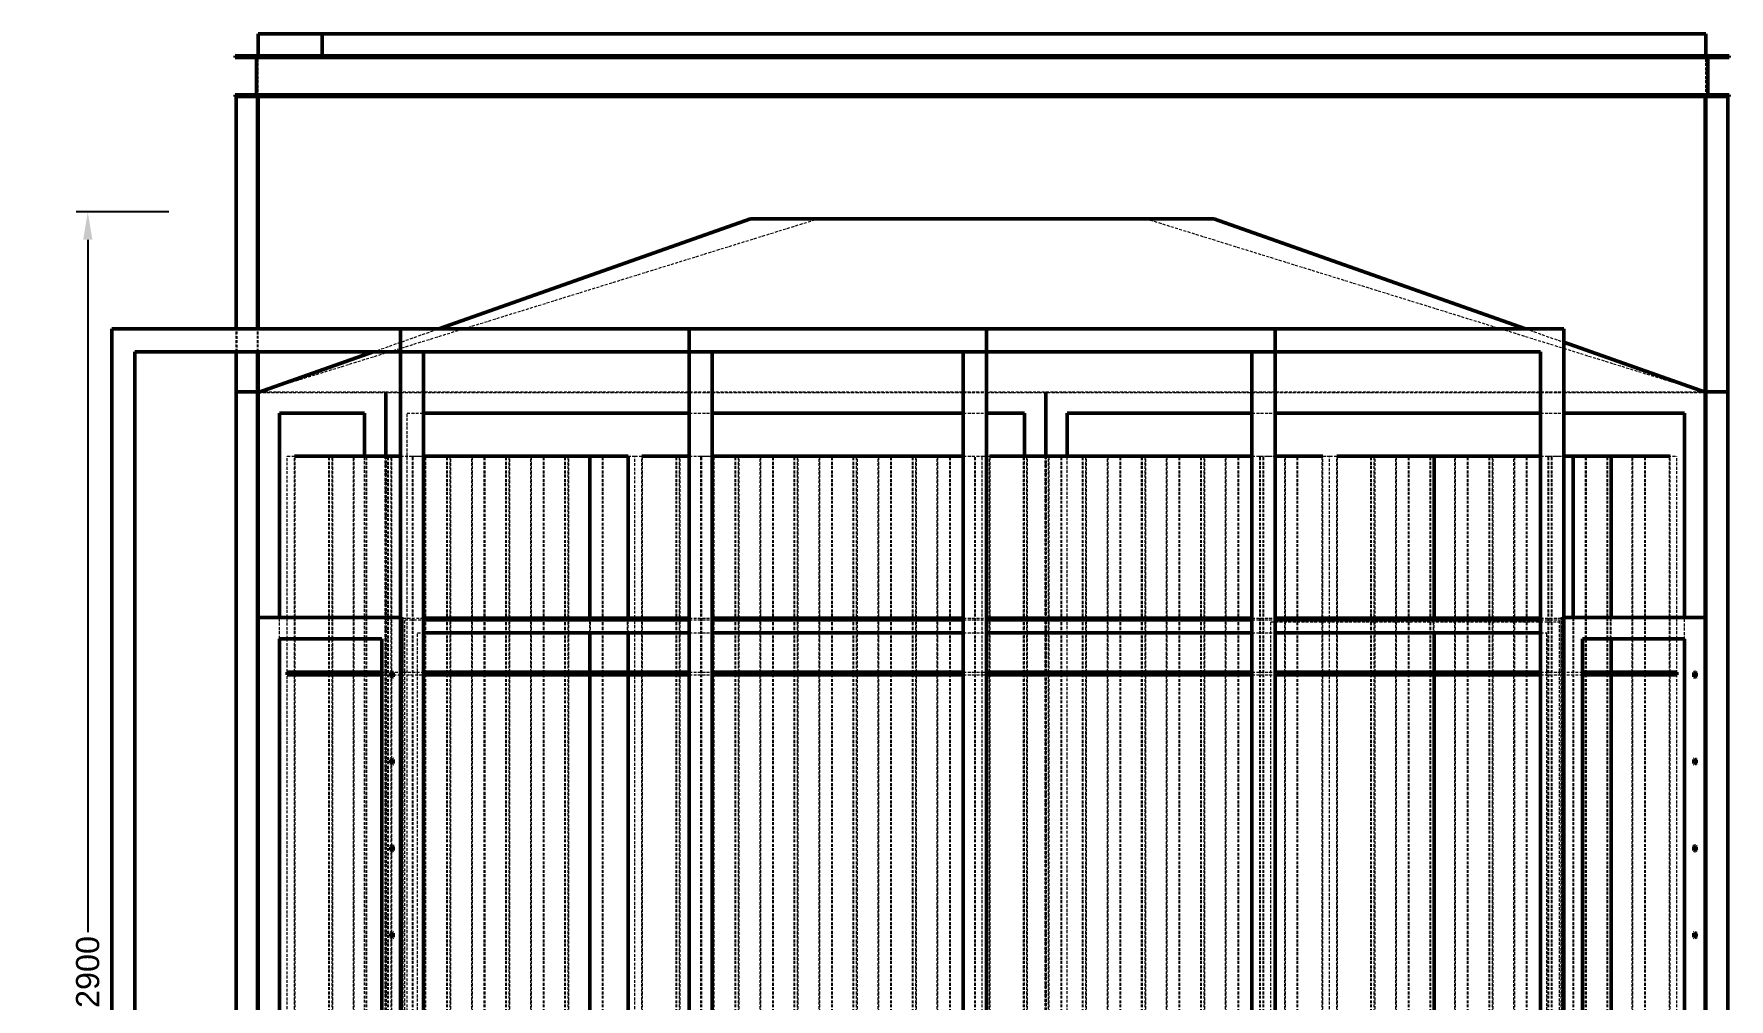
# Model space of a CAD drawing. Header units: millimetres. Extents: x 909 to 14018, y 345 to 10097.
# Drawn here: x 909 to 3836, y 8430 to 10097 of the extents above; entities that cross this region are included whole.
import ezdxf

# ---------------------------------------------------------------- set-up
doc = ezdxf.new("R2010")
doc.units = ezdxf.units.MM
doc.linetypes.add('Hidden', pattern=[15, 5, -3, 5, -2])
for name, color, linetype, lineweight in [('Default', 7, 'Continuous', 50), ('Edges', 7, 'Hidden', 15), ('HiddenEdges', 2, 'Hidden', 15), ('HiddenSilhouettes', 2, 'Hidden', 15), ('HiddenWires', 7, 'Hidden', 15), ('Silhouettes', 7, 'Continuous', 50), ('Wires', 7, 'Hidden', 15)]:
    doc.layers.add(name, color=color, linetype=linetype, lineweight=lineweight)
doc.layers.add('Dimension', color=7, linetype='Continuous', lineweight=50, true_color=0x6495ed)
doc.styles.add('Default', font='arial.ttf')
doc.dimstyles.get("Standard").update_dxf_attribs({"dimtxt": 0.18, "dimasz": 0.18, "dimexe": 0.18, "dimexo": 0.0625, "dimgap": 0.09, "dimtad": 0, "dimtih": 1, "dimtoh": 1, "dimdec": 4, "dimzin": 0, "dimdsep": 46, "dimtxsty": 'Standard', "dimcen": 0.09, "dimadec": 0, "dimazin": 0, "dimtfac": 1, "dimtdec": 4, "dimtofl": 0, "dimtmove": 0, "dimatfit": 3, "dimfxl": 1, "dimtolj": 1, "dimtzin": 0, "dimarcsym": 0})

# ---------------------------------------------------------------- blocks, each defined once
blk = doc.blocks.new('Left')
at = {"layer": 'Edges'}
blk.add_lwpolyline([(-1143.5, 1138.4), (-917.8, 1208.4)], dxfattribs=at)
for points in [[(-788.9, 1248.4, 0), (-176.3, 1438.4, 0)], [(389.3, 1438.4, 0), (1001.9, 1248.4, 0)], [(1111, 1214.6, 0), (1355.3, 1138.8, 0)], [(-1081, 749.6, 0), (-1081, 1028.4, 0)], [(-1015, 749.6, 0), (-1015, 1028.4, 0)], [(-979, 749.6, 0), (-979, 1028.4, 0)], [(-913, 749.6, 0), (-913, 1028.4, 0)], [(-811, 748.4, 0), (-811, 1028.4, 0)], [(-775, 748.4, 0), (-775, 1028.4, 0)], [(-709, 748.4, 0), (-709, 1028.4, 0)], [(-673, 748.4, 0), (-673, 1028.4, 0)], [(-607, 748.4, 0), (-607, 1028.4, 0)], [(-481, 748.4, 0), (-481, 1028.4, 0)], [(-415, 748.4, 0), (-415, 1028.4, 0)], [(-313, 748.4, 0), (-313, 1028.4, 0)], [(-277, 748.4, 0), (-277, 1028.4, 0)], [(-211, 748.4, 0), (-211, 1028.4, 0)], [(-175, 748.4, 0), (-175, 1028.4, 0)], [(-109, 748.4, 0), (-109, 1028.4, 0)], [(-73, 748.4, 0), (-73, 1028.4, 0)], [(-7, 748.4, 0), (-7, 1028.4, 0)], [(29, 748.4, 0), (29, 1028.4, 0)], [(119, 748.4, 0), (119, 1028.4, 0)], [(185, 748.4, 0), (185, 1028.4, 0)], [(221, 748.4, 0), (221, 1028.4, 0)], [(287, 748.4, 0), (287, 1028.4, 0)], [(323, 748.4, 0), (323, 1028.4, 0)], [(389, 748.4, 0), (389, 1028.4, 0)], [(425, 748.4, 0), (425, 1028.4, 0)], [(491, 748.4, 0), (491, 1028.4, 0)], [(527, 748.4, 0), (527, 1028.4, 0)], [(629, 748.4, 0), (629, 1028.4, 0)], [(695, 748.4, 0), (695, 1028.4, 0)], [(719, 748.4, 0), (719, 1028.4, 0)], [(785, 748.4, 0), (785, 1028.4, 0)], [(821, 748.4, 0), (821, 1028.4, 0)], [(923, 748.4, 0), (923, 1028.4, 0)], [(989, 748.4, 0), (989, 1028.4, 0)], [(1025, 748.4, 0), (1025, 1028.4, 0)], [(1229, 749.6, 0), (1229, 1028.4, 0)], [(1295, 749.6, 0), (1295, 1028.4, 0)], [(-1081, 655.4, 0), (-1081, 712.8, 0)], [(-1015, 655.4, 0), (-1015, 712.8, 0)], [(-979, 655.4, 0), (-979, 712.8, 0)], [(-811, 655.4, 0), (-811, 723.4, 0)], [(-775, 655.4, 0), (-775, 723.4, 0)], [(-709, 655.4, 0), (-709, 723.4, 0)], [(-673, 655.4, 0), (-673, 723.4, 0)], [(-607, 655.4, 0), (-607, 723.4, 0)], [(-481, 655.4, 0), (-481, 723.4, 0)], [(-415, 655.4, 0), (-415, 723.4, 0)], [(-313, 655.4, 0), (-313, 723.4, 0)], [(-277, 655.4, 0), (-277, 723.4, 0)], [(-211, 655.4, 0), (-211, 723.4, 0)], [(-175, 655.4, 0), (-175, 723.4, 0)], [(-109, 655.4, 0), (-109, 723.4, 0)], [(-73, 655.4, 0), (-73, 723.4, 0)], [(-7, 655.4, 0), (-7, 723.4, 0)], [(29, 655.4, 0), (29, 723.4, 0)], [(119, 655.4, 0), (119, 723.4, 0)], [(185, 655.4, 0), (185, 723.4, 0)], [(221, 655.4, 0), (221, 723.4, 0)], [(287, 655.4, 0), (287, 723.4, 0)], [(323, 655.4, 0), (323, 723.4, 0)], [(389, 655.4, 0), (389, 723.4, 0)], [(425, 655.4, 0), (425, 723.4, 0)], [(491, 655.4, 0), (491, 723.4, 0)], [(527, 655.4, 0), (527, 723.4, 0)], [(629, 655.4, 0), (629, 723.4, 0)], [(695, 655.4, 0), (695, 723.4, 0)], [(719, 655.4, 0), (719, 723.4, 0)], [(785, 655.4, 0), (785, 723.4, 0)], [(821, 655.4, 0), (821, 723.4, 0)], [(923, 655.4, 0), (923, 723.4, 0)], [(989, 655.4, 0), (989, 723.4, 0)], [(1025, 655.4, 0), (1025, 723.4, 0)], [(1229, 655.4, 0), (1229, 712.8, 0)], [(1295, 655.4, 0), (1295, 712.8, 0)], [(-1081, 43.4, 0), (-1081, 650.4, 0)], [(-1015, 43.4, 0), (-1015, 650.4, 0)], [(-979, 43.4, 0), (-979, 650.4, 0)], [(-913, 646.5, 0), (-913, 650.4, 0)], [(-811, 43.4, 0), (-811, 650.4, 0)], [(-775, 43.4, 0), (-775, 650.4, 0)], [(-709, 43.4, 0), (-709, 650.4, 0)], [(-673, 43.4, 0), (-673, 650.4, 0)], [(-607, 43.4, 0), (-607, 650.4, 0)], [(-481, 43.4, 0), (-481, 650.4, 0)], [(-415, 43.4, 0), (-415, 650.4, 0)], [(-313, 43.4, 0), (-313, 650.4, 0)], [(-277, 43.4, 0), (-277, 650.4, 0)], [(-211, 43.4, 0), (-211, 650.4, 0)], [(-175, 43.4, 0), (-175, 650.4, 0)], [(-109, 43.4, 0), (-109, 650.4, 0)], [(-73, 43.4, 0), (-73, 650.4, 0)], [(-7, 43.4, 0), (-7, 650.4, 0)], [(29, 43.4, 0), (29, 650.4, 0)], [(119, 43.4, 0), (119, 650.4, 0)], [(185, 43.4, 0), (185, 650.4, 0)], [(221, 43.4, 0), (221, 650.4, 0)], [(287, 43.4, 0), (287, 650.4, 0)], [(323, 43.4, 0), (323, 650.4, 0)], [(389, 43.4, 0), (389, 650.4, 0)], [(425, 43.4, 0), (425, 650.4, 0)], [(491, 43.4, 0), (491, 650.4, 0)], [(527, 43.4, 0), (527, 650.4, 0)], [(629, 43.4, 0), (629, 650.4, 0)], [(695, 43.4, 0), (695, 650.4, 0)], [(719, 43.4, 0), (719, 650.4, 0)], [(785, 43.4, 0), (785, 650.4, 0)], [(821, 43.4, 0), (821, 650.4, 0)], [(923, 43.4, 0), (923, 650.4, 0)], [(989, 43.4, 0), (989, 650.4, 0)], [(1025, 43.4, 0), (1025, 650.4, 0)], [(1229, 43.4, 0), (1229, 650.4, 0)], [(1295, 43.4, 0), (1295, 650.4, 0)], [(-913, 496.5, 0), (-913, 505.3, 0)], [(-913, 346.5, 0), (-913, 355.3, 0)], [(-913, 196.5, 0), (-913, 205.3, 0)]]:
    blk.add_polyline3d(points, dxfattribs=at)
for points in [[(-1022, 1028.4, 0)], [(-1020.8, 1028.4, 0)], [(-957.2, 1028.4, 0)], [(-956, 1028.4, 0)], [(-920, 1028.4, 0)], [(-918.8, 1028.4, 0)], [(-855.2, 1028.4, 0)], [(-854, 1028.4, 0)], [(-818, 1028.4, 0)], [(-753.2, 1028.4, 0)], [(-752, 1028.4, 0)], [(-716, 1028.4, 0)], [(-714.8, 1028.4, 0)], [(-651.2, 1028.4, 0)], [(-608.2, 1028.4, 0)], [(-549.2, 1028.4, 0)], [(-548, 1028.4, 0)], [(-422, 1028.4, 0)], [(-420.8, 1028.4, 0)], [(-416.2, 1028.4, 0)], [(-357.2, 1028.4, 0)], [(-356, 1028.4, 0)], [(-320, 1028.4, 0)], [(-318.8, 1028.4, 0)], [(-314.2, 1028.4, 0)], [(-275.8, 1028.4, 0)], [(-255.2, 1028.4, 0)], [(-218, 1028.4, 0)], [(-153.2, 1028.4, 0)], [(-152, 1028.4, 0)], [(-116, 1028.4, 0)], [(-114.8, 1028.4, 0)], [(-71.8, 1028.4, 0)], [(-51.2, 1028.4, 0)], [(-14, 1028.4, 0)], [(-12.8, 1028.4, 0)], [(50.8, 1028.4, 0)], [(52, 1028.4, 0)], [(178, 1028.4, 0)], [(179.2, 1028.4, 0)], [(242.8, 1028.4, 0)], [(244, 1028.4, 0)], [(280, 1028.4, 0)], [(281.2, 1028.4, 0)], [(344.8, 1028.4, 0)], [(346, 1028.4, 0)], [(382, 1028.4, 0)], [(383.2, 1028.4, 0)], [(446.8, 1028.4, 0)], [(448, 1028.4, 0)], [(484, 1028.4, 0)], [(485.2, 1028.4, 0)], [(548.8, 1028.4, 0)], [(550, 1028.4, 0)], [(650.8, 1028.4, 0)], [(778, 1028.4, 0)], [(779.2, 1028.4, 0)], [(842.8, 1028.4, 0)], [(844, 1028.4, 0)], [(880, 1028.4, 0)], [(881.2, 1028.4, 0)], [(946, 1028.4, 0)], [(982, 1028.4, 0)], [(983.2, 1028.4, 0)], [(1046.8, 1028.4, 0)], [(1048, 1028.4, 0)], [(1148.8, 1028.4, 0)], [(1150, 1028.4, 0)], [(1186, 1028.4, 0)], [(1187.2, 1028.4, 0)], [(1250.8, 1028.4, 0)]]:
    blk.add_polyline3d(points, close=True, dxfattribs=at)
at = {"layer": 'HiddenEdges'}
for points in [[(-917.8, 1208.4), (-788.9, 1248.4)], [(1001.9, 1248.4), (1111, 1214.6)], [(1355.3, 1138.8), (1356.5, 1138.4)]]:
    blk.add_lwpolyline(points, dxfattribs=at)
for points in [[(-1128.5, 1756.4, 0), (-1128.5, 1757.6, 0)], [(-1048.5, 1756.4, 0), (-1048.5, 1757.6, 0)], [(-1018.5, 1756.4, 0), (-1018.5, 1757.6, 0)], [(1341.5, 1756.4, 0), (1341.5, 1757.6, 0)], [(-1034.7, 1756.4, 0), (-1142.3, 1756.4, 0)], [(-1142.3, 1719.6, 0), (-1142.3, 1756.4, 0)], [(-1034.7, 1719.6, 0), (-1034.7, 1756.4, 0)], [(1355.3, 1756.4, 0), (-1032.3, 1756.4, 0)], [(-1032.3, 1719.6, 0), (-1032.3, 1756.4, 0)], [(1355.3, 1719.6, 0), (1355.3, 1756.4, 0)], [(-1143.5, 1649.6, 0), (-1143.5, 1719.6, 0)], [(1356.5, 1649.6, 0), (1356.5, 1719.6, 0)], [(-1180.3, 1140.8, 0), (-1180.3, 1648.4, 0)], [(-1143.5, 1648.4, 0), (-1180.3, 1648.4, 0)], [(1393.3, 1648.4, 0), (1356.5, 1648.4, 0)], [(1393.3, 1140.8, 0), (1393.3, 1648.4, 0)], [(-1180.3, 1634.6, 0), (-1181.5, 1634.6, 0)], [(1394.5, 1634.6, 0), (1393.3, 1634.6, 0)], [(-1180.3, 1154.6, 0), (-1181.5, 1154.6, 0)], [(1394.5, 1154.6, 0), (1393.3, 1154.6, 0)], [(-1180.3, 1124.6, 0), (-1181.5, 1124.6, 0)], [(-1143.5, 1140.8, 0), (-1180.3, 1140.8, 0)], [(-1143.5, 1138.4, 0), (-1180.3, 1138.4, 0)], [(-1180.3, -1249.2, 0), (-1180.3, 1138.4, 0)], [(-1142.3, -1249.2, 0), (-1142.3, 1138.4, 0)], [(-924.7, -1249.2, 0), (-924.7, 1138.4, 0)], [(-922.3, -1249.2, 0), (-922.3, 1138.4, 0)], [(215.3, -1249.2, 0), (215.3, 1138.4, 0)], [(217.7, -1249.2, 0), (217.7, 1138.4, 0)], [(1393.3, 1140.8, 0), (1356.5, 1140.8, 0)], [(1393.3, 1138.4, 0), (1356.5, 1138.4, 0)], [(1393.3, -1249.2, 0), (1393.3, 1138.4, 0)], [(1394.5, 1124.6, 0), (1393.3, 1124.6, 0)], [(-1022, -111.6, 0), (-1022, 1028.4, 0)], [(-1020.8, -111.6, 0), (-1020.8, 1028.4, 0)], [(-957.2, -111.6, 0), (-957.2, 1028.4, 0)], [(-956, -111.6, 0), (-956, 1028.4, 0)], [(-920, -111.6, 0), (-920, 1028.4, 0)], [(-918.8, -111.6, 0), (-918.8, 1028.4, 0)], [(-877, -111.6, 0), (-877, 1028.4, 0)], [(-855.2, -111.6, 0), (-855.2, 1028.4, 0)], [(-854, -111.6, 0), (-854, 1028.4, 0)], [(-818, -111.6, 0), (-818, 1028.4, 0)], [(-753.2, -111.6, 0), (-753.2, 1028.4, 0)], [(-752, -111.6, 0), (-752, 1028.4, 0)], [(-716, -111.6, 0), (-716, 1028.4, 0)], [(-714.8, -111.6, 0), (-714.8, 1028.4, 0)], [(-651.2, -111.6, 0), (-651.2, 1028.4, 0)], [(-608.2, -111.6, 0), (-608.2, 1028.4, 0)], [(-549.2, -111.6, 0), (-549.2, 1028.4, 0)], [(-548, -111.6, 0), (-548, 1028.4, 0)], [(-422, -111.6, 0), (-422, 1028.4, 0)], [(-420.8, -111.6, 0), (-420.8, 1028.4, 0)], [(-416.2, -111.6, 0), (-416.2, 1028.4, 0)], [(-357.2, -111.6, 0), (-357.2, 1028.4, 0)], [(-356, -111.6, 0), (-356, 1028.4, 0)], [(-320, -111.6, 0), (-320, 1028.4, 0)], [(-318.8, -111.6, 0), (-318.8, 1028.4, 0)], [(-314.2, -111.6, 0), (-314.2, 1028.4, 0)], [(-275.8, -111.6, 0), (-275.8, 1028.4, 0)], [(-255.2, -111.6, 0), (-255.2, 1028.4, 0)], [(-218, -111.6, 0), (-218, 1028.4, 0)], [(-153.2, -111.6, 0), (-153.2, 1028.4, 0)], [(-152, -111.6, 0), (-152, 1028.4, 0)], [(-116, -111.6, 0), (-116, 1028.4, 0)], [(-114.8, -111.6, 0), (-114.8, 1028.4, 0)], [(-71.8, -111.6, 0), (-71.8, 1028.4, 0)], [(-51.2, -111.6, 0), (-51.2, 1028.4, 0)], [(-14, -111.6, 0), (-14, 1028.4, 0)], [(-12.8, -111.6, 0), (-12.8, 1028.4, 0)], [(50.8, -111.6, 0), (50.8, 1028.4, 0)], [(52, -111.6, 0), (52, 1028.4, 0)], [(95, -111.6, 0), (95, 1028.4, 0)], [(178, -111.6, 0), (178, 1028.4, 0)], [(179.2, -111.6, 0), (179.2, 1028.4, 0)], [(242.8, -111.6, 0), (242.8, 1028.4, 0)], [(244, -111.6, 0), (244, 1028.4, 0)], [(280, -111.6, 0), (280, 1028.4, 0)], [(281.2, -111.6, 0), (281.2, 1028.4, 0)], [(344.8, -111.6, 0), (344.8, 1028.4, 0)], [(346, -111.6, 0), (346, 1028.4, 0)], [(382, -111.6, 0), (382, 1028.4, 0)], [(383.2, -111.6, 0), (383.2, 1028.4, 0)], [(446.8, -111.6, 0), (446.8, 1028.4, 0)], [(448, -111.6, 0), (448, 1028.4, 0)], [(484, -111.6, 0), (484, 1028.4, 0)], [(485.2, -111.6, 0), (485.2, 1028.4, 0)], [(548.8, -111.6, 0), (548.8, 1028.4, 0)], [(550, -111.6, 0), (550, 1028.4, 0)], [(586, -111.6, 0), (586, 1028.4, 0)], [(587.2, -111.6, 0), (587.2, 1028.4, 0)], [(593, -111.6, 0), (593, 1028.4, 0)], [(650.8, -111.6, 0), (650.8, 1028.4, 0)], [(778, -111.6, 0), (778, 1028.4, 0)], [(779.2, -111.6, 0), (779.2, 1028.4, 0)], [(842.8, -111.6, 0), (842.8, 1028.4, 0)], [(844, -111.6, 0), (844, 1028.4, 0)], [(880, -111.6, 0), (880, 1028.4, 0)], [(881.2, -111.6, 0), (881.2, 1028.4, 0)], [(946, -111.6, 0), (946, 1028.4, 0)], [(982, -111.6, 0), (982, 1028.4, 0)], [(983.2, -111.6, 0), (983.2, 1028.4, 0)], [(1046.8, -111.6, 0), (1046.8, 1028.4, 0)], [(1048, -111.6, 0), (1048, 1028.4, 0)], [(1084, -111.6, 0), (1084, 1028.4, 0)], [(1085.2, -111.6, 0), (1085.2, 1028.4, 0)], [(1091, -111.6, 0), (1091, 1028.4, 0)], [(1148.8, -111.6, 0), (1148.8, 1028.4, 0)], [(1150, -111.6, 0), (1150, 1028.4, 0)], [(1186, -111.6, 0), (1186, 1028.4, 0)], [(1187.2, -111.6, 0), (1187.2, 1028.4, 0)], [(1250.8, -111.6, 0), (1250.8, 1028.4, 0)], [(-1142.3, -1249.2, 0), (-1142.3, 748.4, 0)], [(-894.7, 748.4, 0), (-1142.3, 748.4, 0)], [(-1081, 712.8, 0), (-1081, 749.6, 0)], [(-1015, 712.8, 0), (-1015, 749.6, 0)], [(-979, 712.8, 0), (-979, 749.6, 0)], [(-913, 650.4, 0), (-913, 749.6, 0)], [(-894.7, -1249.2, 0), (-894.7, 748.4, 0)], [(-811, 723.4, 0), (-811, 748.4, 0)], [(-775, 723.4, 0), (-775, 748.4, 0)], [(-709, 723.4, 0), (-709, 748.4, 0)], [(-673, 723.4, 0), (-673, 748.4, 0)], [(-607, 723.4, 0), (-607, 748.4, 0)], [(-481, 723.4, 0), (-481, 748.4, 0)], [(-415, 723.4, 0), (-415, 748.4, 0)], [(-313, 723.4, 0), (-313, 748.4, 0)], [(-277, 723.4, 0), (-277, 748.4, 0)], [(-211, 723.4, 0), (-211, 748.4, 0)], [(-175, 723.4, 0), (-175, 748.4, 0)], [(-109, 723.4, 0), (-109, 748.4, 0)], [(-73, 723.4, 0), (-73, 748.4, 0)], [(-7, 723.4, 0), (-7, 748.4, 0)], [(29, 723.4, 0), (29, 748.4, 0)], [(119, 723.4, 0), (119, 748.4, 0)], [(185, 723.4, 0), (185, 748.4, 0)], [(221, 723.4, 0), (221, 748.4, 0)], [(287, 723.4, 0), (287, 748.4, 0)], [(323, 723.4, 0), (323, 748.4, 0)], [(389, 723.4, 0), (389, 748.4, 0)], [(425, 723.4, 0), (425, 748.4, 0)], [(491, 723.4, 0), (491, 748.4, 0)], [(527, 723.4, 0), (527, 748.4, 0)], [(629, 723.4, 0), (629, 748.4, 0)], [(695, 723.4, 0), (695, 748.4, 0)], [(719, 723.4, 0), (719, 748.4, 0)], [(785, 723.4, 0), (785, 748.4, 0)], [(821, 723.4, 0), (821, 748.4, 0)], [(923, 723.4, 0), (923, 748.4, 0)], [(989, 723.4, 0), (989, 748.4, 0)], [(1025, 723.4, 0), (1025, 748.4, 0)], [(1107.7, -1249.2, 0), (1107.7, 748.4, 0)], [(1355.3, 748.4, 0), (1107.7, 748.4, 0)], [(1229, 712.8, 0), (1229, 749.6, 0)], [(1295, 712.8, 0), (1295, 749.6, 0)], [(-1081, 650.4, 0), (-1081, 655.4, 0)], [(-1015, 650.4, 0), (-1015, 655.4, 0)], [(-979, 650.4, 0), (-979, 655.4, 0)], [(-913, 505.3, 0), (-913, 646.5, 0)], [(-811, 650.4, 0), (-811, 655.4, 0)], [(-775, 650.4, 0), (-775, 655.4, 0)], [(-709, 650.4, 0), (-709, 655.4, 0)], [(-673, 650.4, 0), (-673, 655.4, 0)], [(-607, 650.4, 0), (-607, 655.4, 0)], [(-481, 650.4, 0), (-481, 655.4, 0)], [(-415, 650.4, 0), (-415, 655.4, 0)], [(-313, 650.4, 0), (-313, 655.4, 0)], [(-277, 650.4, 0), (-277, 655.4, 0)], [(-211, 650.4, 0), (-211, 655.4, 0)], [(-175, 650.4, 0), (-175, 655.4, 0)], [(-109, 650.4, 0), (-109, 655.4, 0)], [(-73, 650.4, 0), (-73, 655.4, 0)], [(-7, 650.4, 0), (-7, 655.4, 0)], [(29, 650.4, 0), (29, 655.4, 0)], [(119, 650.4, 0), (119, 655.4, 0)], [(185, 650.4, 0), (185, 655.4, 0)], [(221, 650.4, 0), (221, 655.4, 0)], [(287, 650.4, 0), (287, 655.4, 0)], [(323, 650.4, 0), (323, 655.4, 0)], [(389, 650.4, 0), (389, 655.4, 0)], [(425, 650.4, 0), (425, 655.4, 0)], [(491, 650.4, 0), (491, 655.4, 0)], [(527, 650.4, 0), (527, 655.4, 0)], [(629, 650.4, 0), (629, 655.4, 0)], [(695, 650.4, 0), (695, 655.4, 0)], [(719, 650.4, 0), (719, 655.4, 0)], [(785, 650.4, 0), (785, 655.4, 0)], [(821, 650.4, 0), (821, 655.4, 0)], [(923, 650.4, 0), (923, 655.4, 0)], [(989, 650.4, 0), (989, 655.4, 0)], [(1025, 650.4, 0), (1025, 655.4, 0)], [(1229, 650.4, 0), (1229, 655.4, 0)], [(1295, 650.4, 0), (1295, 655.4, 0)], [(-913, 355.3, 0), (-913, 496.5, 0)], [(-913, 205.3, 0), (-913, 346.5, 0)], [(-913, 55.3, 0), (-913, 196.5, 0)]]:
    blk.add_polyline3d(points, dxfattribs=at)
at = {"layer": 'HiddenSilhouettes'}
for points in [[(1044.8, 1248.4), (1111, 1225)], [(1355.3, 1138.8), (1356.5, 1138.4)], [(216.5, -1250.4), (216.5, 1028.4)]]:
    blk.add_lwpolyline(points, dxfattribs=at)
for points in [[(-1146.5, 1716.6, 0)], [(1359.5, 1716.6, 0)]]:
    blk.add_polyline3d(points, close=True, dxfattribs=at)
for points in [[(-1181.5, 1649.6, 0), (-1181.5, 1649.6, 0)], [(-1143.5, 1649.6, 0), (-1143.5, 1649.6, 0)], [(1356.5, 1649.6, 0), (1356.5, 1649.6, 0)], [(1394.5, 1649.6, 0), (1394.5, 1649.6, 0)], [(-1181.5, 1208.4, 0), (-1181.5, 1248.4, 0)], [(-1144.7, 1208.4, 0), (-1144.7, 1248.4, 0)], [(-1143.5, 1208.4, 0), (-1143.5, 1248.4, 0)], [(-945.2, 1208.4, 0), (-831.8, 1248.4, 0)], [(-1140.1, 1139.6, 0), (-923.5, 1139.6, 0)], [(-923.5, 1139.6, 0), (216.5, 1139.6, 0)], [(-923.5, 1138.4, 0), (-923.5, 1139.6, 0)], [(216.5, 1139.6, 0), (1353.1, 1139.6, 0)], [(216.5, 1138.4, 0), (216.5, 1139.6, 0)], [(1355.3, 1139.6, 0), (1356.5, 1139.6, 0)], [(-886.7, -1213.6, 0), (-886.7, 1102.8, 0)], [(-886.7, 1102.8, 0), (-858, 1102.8, 0)], [(-399.5, 1102.8, 0), (-359.5, 1102.8, 0)], [(74, 1102.8, 0), (114, 1102.8, 0)], [(572.5, 1102.8, 0), (612.5, 1102.8, 0)], [(1071, 1102.8, 0), (1111, 1102.8, 0)], [(-1079.8, -111.6, 0), (-1079.8, 1028.4, 0)], [(-1016.2, -111.6, 0), (-1016.2, 1028.4, 0)], [(-977.8, -111.6, 0), (-977.8, 1028.4, 0)], [(-960.3, -1213.6, 0), (-960.3, 1028.4, 0)], [(-923.5, -1250.4, 0), (-923.5, 1028.4, 0)], [(-914.2, -111.6, 0), (-914.2, 1028.4, 0)], [(-898, 1028.4, 0), (-872.8, 1028.4, 0)], [(-898, 1028.4, 0), (-872.8, 1028.4, 0)], [(-877, 1028.4, 0), (-858, 1028.4, 0)], [(-875.8, -111.6, 0), (-875.8, 1028.4, 0)], [(-816.8, -111.6, 0), (-816.8, 1028.4, 0)], [(-812.2, -111.6, 0), (-812.2, 1028.4, 0)], [(-773.8, -111.6, 0), (-773.8, 1028.4, 0)], [(-710.2, -111.6, 0), (-710.2, 1028.4, 0)], [(-671.8, -111.6, 0), (-671.8, 1028.4, 0)], [(-650, -111.6, 0), (-650, 1028.4, 0)], [(-614, -111.6, 0), (-614, 1028.4, 0)], [(-612.8, -111.6, 0), (-612.8, 1028.4, 0)], [(-569.8, -111.6, 0), (-569.8, 1028.4, 0)], [(-506.2, -111.6, 0), (-506.2, 1028.4, 0)], [(-479.8, -111.6, 0), (-479.8, 1028.4, 0)], [(-399.5, 1028.4, 0), (-359.5, 1028.4, 0)], [(-399.5, 1028.4, 0), (-359.5, 1028.4, 0)], [(-379, 1028.4, 0), (-359.5, 1028.4, 0)], [(-379, -111.6, 0), (-379, 1028.4, 0)], [(-377.8, -111.6, 0), (-377.8, 1028.4, 0)], [(-254, -111.6, 0), (-254, 1028.4, 0)], [(-216.8, -111.6, 0), (-216.8, 1028.4, 0)], [(-212.2, -111.6, 0), (-212.2, 1028.4, 0)], [(-173.8, -111.6, 0), (-173.8, 1028.4, 0)], [(-110.2, -111.6, 0), (-110.2, 1028.4, 0)], [(-50, -111.6, 0), (-50, 1028.4, 0)], [(-8.2, -111.6, 0), (-8.2, 1028.4, 0)], [(30.2, -111.6, 0), (30.2, 1028.4, 0)], [(74, 1028.4, 0), (95, 1028.4, 0)], [(93.8, -111.6, 0), (93.8, 1028.4, 0)], [(120.2, -111.6, 0), (120.2, 1028.4, 0)], [(179.7, -1213.6, 0), (179.7, 1028.4, 0)], [(183.8, -111.6, 0), (183.8, 1028.4, 0)], [(222.2, -111.6, 0), (222.2, 1028.4, 0)], [(253.3, -1213.6, 0), (253.3, 1028.4, 0)], [(285.8, -111.6, 0), (285.8, 1028.4, 0)], [(324.2, -111.6, 0), (324.2, 1028.4, 0)], [(387.8, -111.6, 0), (387.8, 1028.4, 0)], [(426.2, -111.6, 0), (426.2, 1028.4, 0)], [(489.8, -111.6, 0), (489.8, 1028.4, 0)], [(528.2, -111.6, 0), (528.2, 1028.4, 0)], [(572.5, 1028.4, 0), (593, 1028.4, 0)], [(586, 1028.4, 0), (612.5, 1028.4, 0)], [(587.2, 1028.4, 0), (612.5, 1028.4, 0)], [(591.8, -111.6, 0), (591.8, 1028.4, 0)], [(630.2, -111.6, 0), (630.2, 1028.4, 0)], [(652, -111.6, 0), (652, 1028.4, 0)], [(693.8, -111.6, 0), (693.8, 1028.4, 0)], [(720.2, -111.6, 0), (720.2, 1028.4, 0)], [(783.8, -111.6, 0), (783.8, 1028.4, 0)], [(822.2, -111.6, 0), (822.2, 1028.4, 0)], [(885.8, -111.6, 0), (885.8, 1028.4, 0)], [(924.2, -111.6, 0), (924.2, 1028.4, 0)], [(944.8, -111.6, 0), (944.8, 1028.4, 0)], [(987.8, -111.6, 0), (987.8, 1028.4, 0)], [(1026.2, -111.6, 0), (1026.2, 1028.4, 0)], [(1071, 1028.4, 0), (1091, 1028.4, 0)], [(1084, 1028.4, 0), (1111, 1028.4, 0)], [(1085.2, 1028.4, 0), (1111, 1028.4, 0)], [(1089.8, -111.6, 0), (1089.8, 1028.4, 0)], [(1128.2, -111.6, 0), (1128.2, 1028.4, 0)], [(1191.8, -111.6, 0), (1191.8, 1028.4, 0)], [(1230.2, -111.6, 0), (1230.2, 1028.4, 0)], [(1252, -111.6, 0), (1252, 1028.4, 0)], [(1293.8, -111.6, 0), (1293.8, 1028.4, 0)], [(-1106.7, 712.8, 0), (-1106.7, 749.6, 0)], [(-898, 749.6, 0), (-893.5, 749.6, 0)], [(-893.5, 659.1, 0), (-893.5, 749.6, 0)], [(-893.5, 748.4, 0), (-858, 748.4, 0)], [(-893.5, -1251.6, 0), (-893.5, 748.4, 0)], [(-890.5, 745.4, 0), (-858, 745.4, 0)], [(-890.5, -1248.6, 0), (-890.5, 745.4, 0)], [(-571, 723.4, 0), (-571, 748.4, 0)], [(-505, 723.4, 0), (-505, 748.4, 0)], [(-399.5, 748.4, 0), (-359.5, 748.4, 0)], [(-399.5, 745.4, 0), (-359.5, 745.4, 0)], [(74, 748.4, 0), (114, 748.4, 0)], [(74, 745.4, 0), (114, 745.4, 0)], [(572.5, 748.4, 0), (612.5, 748.4, 0)], [(572.5, 745.4, 0), (612.5, 745.4, 0)], [(887, 723.4, 0), (887, 748.4, 0)], [(1071, 748.4, 0), (1106.5, 748.4, 0)], [(1071, 745.4, 0), (1103.5, 745.4, 0)], [(1103.5, -1248.6, 0), (1103.5, 745.4, 0)], [(1106.5, 749.6, 0), (1111, 749.6, 0)], [(1106.5, 659.1, 0), (1106.5, 749.6, 0)], [(1106.5, -1251.6, 0), (1106.5, 748.4, 0)], [(1127, -111.6, 0), (1127, 749.6, 0)], [(1193, 712.8, 0), (1193, 749.6, 0)], [(1319.7, 659.1, 0), (1319.7, 749.6, 0)], [(-868.5, 723.4, 0), (-858, 723.4, 0)], [(-868.5, -1226.6, 0), (-868.5, 723.4, 0)], [(-399.5, 723.4, 0), (-359.5, 723.4, 0)], [(74, 723.4, 0), (114, 723.4, 0)], [(572.5, 723.4, 0), (612.5, 723.4, 0)], [(1071, 723.4, 0), (1081.5, 723.4, 0)], [(1081.5, -1226.6, 0), (1081.5, 723.4, 0)], [(-930.3, 655.4, 0), (-858, 655.4, 0)], [(-930.3, 650.4, 0), (-914.5, 650.4, 0)], [(-910.5, 650.4, 0), (-858, 650.4, 0)], [(-571, 650.4, 0), (-571, 655.4, 0)], [(-505, 650.4, 0), (-505, 655.4, 0)], [(-399.5, 655.4, 0), (-359.5, 655.4, 0)], [(-399.5, 650.4, 0), (-359.5, 650.4, 0)], [(74, 655.4, 0), (106.5, 655.4, 0)], [(74, 650.4, 0), (106.5, 650.4, 0)], [(106.5, 655.4, 0), (114, 655.4, 0)], [(106.5, 650.4, 0), (106.5, 655.4, 0)], [(106.5, 650.4, 0), (114, 650.4, 0)], [(572.5, 655.4, 0), (612.5, 655.4, 0)], [(572.5, 650.4, 0), (612.5, 650.4, 0)], [(887, 650.4, 0), (887, 655.4, 0)], [(1071, 655.4, 0), (1143.3, 655.4, 0)], [(1071, 650.4, 0), (1143.3, 650.4, 0)], [(1193, 650.4, 0), (1193, 655.4, 0)]]:
    blk.add_polyline3d(points, dxfattribs=at)
at = {"layer": 'HiddenWires'}
for points in [[(-898, 1138.4, 0), (-858, 1138.4, 0)], [(-399.5, 1138.4, 0), (-359.5, 1138.4, 0)], [(74, 1138.4, 0), (114, 1138.4, 0)], [(572.5, 1138.4, 0), (612.5, 1138.4, 0)], [(1071, 1138.4, 0), (1111, 1138.4, 0)], [(1355.3, 1138.4, 0), (1356.5, 1138.4, 0)], [(-898, 1028.4, 0), (-858, 1028.4, 0)], [(-399.5, 1028.4, 0), (-359.5, 1028.4, 0)], [(74, 1028.4, 0), (106.5, 1028.4, 0)], [(106.5, 1028.4, 0), (114, 1028.4, 0)], [(106.5, -111.6, 0), (106.5, 1028.4, 0)], [(572.5, 1028.4, 0), (612.5, 1028.4, 0)], [(1071, 1028.4, 0), (1111, 1028.4, 0)], [(-1093.5, 712.8, 0), (-1093.5, 749.6, 0)], [(-493.5, 723.4, 0), (-493.5, 748.4, 0)], [(605, 742.4, 0), (1103.5, 742.4, 0)], [(605, -1251.6, 0), (605, 742.4, 0)], [(706.5, 723.4, 0), (706.5, 748.4, 0)], [(1306.5, 712.8, 0), (1306.5, 749.6, 0)], [(-1093.5, 650.4, 0), (-1093.5, 655.4, 0)], [(-493.5, 650.4, 0), (-493.5, 655.4, 0)], [(706.5, 650.4, 0), (706.5, 655.4, 0)]]:
    blk.add_polyline3d(points, dxfattribs=at)
at = {"layer": 'Silhouettes'}
for points in [[(-1143.5, 1138.4), (-945.2, 1208.4)], [(-914.5, 648.4), (-914.5, 653.4)], [(-914.5, 648.4), (-914.2, 647.4)], [(-914.2, 654.4), (-913.5, 655.1)], [(-914.2, 647.4), (-913.5, 646.7)], [(-913.5, 655.1), (-912.5, 655.4)], [(-913.5, 646.7), (-912.5, 646.4)], [(-911.5, 655.1), (-910.8, 654.4)], [(-911.5, 646.7), (-910.8, 647.4)], [(-910.8, 654.4), (-910.5, 653.4)], [(-910.5, 648.4), (-910.5, 653.4)], [(1335.5, 648.4), (1335.5, 653.4)], [(1335.5, 648.4), (1335.8, 647.4)], [(1335.8, 654.4), (1336.5, 655.1)], [(1335.8, 647.4), (1336.5, 646.7)], [(1338.5, 655.1), (1339.2, 654.4)], [(1339.2, 654.4), (1339.5, 653.4)], [(1339.5, 648.4), (1339.5, 653.4)], [(-914.5, 498.4), (-914.5, 503.4)], [(-914.5, 498.4), (-914.2, 497.4)], [(-914.2, 504.4), (-913.5, 505.1)], [(-912.5, 505.4), (-911.5, 505.1)], [(-911.5, 505.1), (-910.8, 504.4)], [(-910.8, 504.4), (-910.5, 503.4)], [(-910.8, 497.4), (-910.5, 498.4)], [(-910.5, 498.4), (-910.5, 503.4)], [(1335.5, 498.4), (1335.5, 503.4)], [(1335.5, 498.4), (1335.8, 497.4)], [(1335.8, 504.4), (1336.5, 505.1)], [(1336.5, 505.1), (1337.5, 505.4)], [(1338.5, 505.1), (1339.2, 504.4)], [(1339.2, 504.4), (1339.5, 503.4)], [(1339.2, 497.4), (1339.5, 498.4)], [(1339.5, 498.4), (1339.5, 503.4)], [(-914.2, 497.4), (-913.5, 496.7)], [(-913.5, 496.7), (-912.5, 496.4)], [(-911.5, 496.7), (-910.8, 497.4)], [(1335.8, 497.4), (1336.5, 496.7)], [(-914.5, 353.4), (-914.2, 354.4)], [(-914.5, 348.4), (-914.5, 353.4)], [(-914.2, 354.4), (-913.5, 355.1)], [(-913.5, 355.1), (-912.5, 355.4)], [(-911.5, 355.1), (-910.8, 354.4)], [(-910.5, 348.4), (-910.5, 353.4)], [(1335.5, 353.4), (1335.8, 354.4)], [(1335.5, 348.4), (1335.5, 353.4)], [(1335.8, 354.4), (1336.5, 355.1)], [(1338.5, 355.1), (1339.2, 354.4)], [(1339.2, 354.4), (1339.5, 353.4)], [(1339.5, 348.4), (1339.5, 353.4)], [(-914.5, 348.4), (-914.2, 347.4)], [(-914.2, 347.4), (-913.5, 346.7)], [(-912.5, 346.4), (-911.5, 346.7)], [(-911.5, 346.7), (-910.8, 347.4)], [(1335.5, 348.4), (1335.8, 347.4)], [(1336.5, 346.7), (1337.5, 346.4)], [(1337.5, 346.4), (1338.5, 346.7)], [(1338.5, 346.7), (1339.2, 347.4)], [(-914.2, 204.4), (-913.5, 205.1)], [(-913.5, 205.1), (-912.5, 205.4)], [(-911.5, 205.1), (-910.8, 204.4)], [(1335.8, 204.4), (1336.5, 205.1)], [(1338.5, 205.1), (1339.2, 204.4)], [(-914.5, 198.4), (-914.2, 197.4)], [(-914.2, 197.4), (-913.5, 196.7)], [(-913.5, 196.7), (-912.5, 196.4)], [(-912.5, 196.4), (-911.5, 196.7)], [(-911.5, 196.7), (-910.8, 197.4)], [(-910.8, 204.4), (-910.5, 203.4)], [(-910.8, 197.4), (-910.5, 198.4)], [(1335.5, 198.4), (1335.8, 197.4)], [(1336.5, 196.7), (1337.5, 196.4)], [(1337.5, 196.4), (1338.5, 196.7)], [(1338.5, 196.7), (1339.2, 197.4)], [(1339.2, 204.4), (1339.5, 203.4)], [(1339.2, 197.4), (1339.5, 198.4)]]:
    blk.add_lwpolyline(points, dxfattribs=at)
for points in [[(-1143.5, 1757.6, 0), (-1033.5, 1757.6, 0)], [(-1143.5, 1719.6, 0), (-1143.5, 1757.6, 0)], [(-1033.5, 1719.6, 0), (-1033.5, 1757.6, 0)], [(-1033.5, 1757.6, 0), (1356.5, 1757.6, 0)], [(1356.5, 1719.6, 0), (1356.5, 1757.6, 0)], [(-1183.5, 1716.6, 0), (-1183.5, 1719.6, 0)], [(-1183.5, 1719.6, 0), (1396.5, 1719.6, 0)], [(-1183.5, 1716.6, 0), (1396.5, 1716.6, 0)], [(-1146.5, 1652.6, 0), (-1146.5, 1716.6, 0)], [(1359.5, 1652.6, 0), (1359.5, 1716.6, 0)], [(1396.5, 1716.6, 0), (1396.5, 1719.6, 0)], [(-1183.5, 1649.6, 0), (-1183.5, 1652.6, 0)], [(-1183.5, 1652.6, 0), (1396.5, 1652.6, 0)], [(-1183.5, 1649.6, 0), (1396.5, 1649.6, 0)], [(-1181.5, 1248.4, 0), (-1181.5, 1649.6, 0)], [(-1144.7, 1648.4, 0), (-1143.5, 1648.4, 0)], [(-1144.7, 1248.4, 0), (-1144.7, 1648.4, 0)], [(-1143.5, 1318.2, 0), (-1143.5, 1649.6, 0)], [(1355.3, 1648.4, 0), (1356.5, 1648.4, 0)], [(1355.3, 1138.4, 0), (1355.3, 1648.4, 0)], [(1356.5, 1318.2, 0), (1356.5, 1649.6, 0)], [(1394.5, 1139.6, 0), (1394.5, 1649.6, 0)], [(1396.5, 1649.6, 0), (1396.5, 1652.6, 0)], [(-831.8, 1248.4, 0), (-293.5, 1438.4, 0)], [(-293.5, 1438.4, 0), (-176.3, 1438.4, 0)], [(-176.3, 1438.4, 0), (389.3, 1438.4, 0)], [(389.3, 1438.4, 0), (506.5, 1438.4, 0)], [(506.5, 1438.4, 0), (1044.8, 1248.4, 0)], [(-1143.5, 1248.4, 0), (-1143.5, 1318.2, 0)], [(1356.5, 1138.4, 0), (1356.5, 1318.2, 0)], [(-1396.5, 1248.4, 0), (0, 1248.4, 0)], [(-1396.5, -1757.6, 0), (-1396.5, 1248.4, 0)], [(-898, -1757.6, 0), (-898, 1248.4, 0)], [(-399.5, -1757.6, 0), (-399.5, 1248.4, 0)], [(0, 1248.4, 0), (523.7, 1248.4, 0)], [(114, -1757.6, 0), (114, 1248.4, 0)], [(523.7, 1248.4, 0), (1111, 1248.4, 0)], [(612.5, -1757.6, 0), (612.5, 1248.4, 0)], [(1111, -1757.6, 0), (1111, 1248.4, 0)], [(-1356.5, 1208.4, 0), (0, 1208.4, 0)], [(-1356.5, -1717.6, 0), (-1356.5, 1208.4, 0)], [(-1181.5, 1139.6, 0), (-1181.5, 1208.4, 0)], [(-1144.7, 1138.4, 0), (-1144.7, 1208.4, 0)], [(-1143.5, 1138.4, 0), (-1143.5, 1208.4, 0)], [(-858, -1717.6, 0), (-858, 1208.4, 0)], [(-359.5, -1717.6, 0), (-359.5, 1208.4, 0)], [(0, 1208.4, 0), (523.7, 1208.4, 0)], [(74, -1717.6, 0), (74, 1208.4, 0)], [(523.7, 1208.4, 0), (1071, 1208.4, 0)], [(572.5, -1717.6, 0), (572.5, 1208.4, 0)], [(1071, -1717.6, 0), (1071, 1208.4, 0)], [(1111, 1225, 0), (1355.3, 1138.8, 0)], [(-1181.5, 1139.6, 0), (-1143.5, 1139.6, 0)], [(-1181.5, -1250.4, 0), (-1181.5, 1139.6, 0)], [(-1144.7, -1251.6, 0), (-1144.7, 1138.4, 0)], [(-1144.7, 1138.4, 0), (-1143.5, 1138.4, 0)], [(-1143.5, -1208.4, 0), (-1143.5, 1139.6, 0)], [(-1143.5, 1139.6, 0), (-1140.1, 1139.6, 0)], [(-923.5, 1028.4, 0), (-923.5, 1138.4, 0)], [(216.5, 1028.4, 0), (216.5, 1138.4, 0)], [(1353.1, 1139.6, 0), (1355.3, 1139.6, 0)], [(1355.3, 1138.4, 0), (1356.5, 1138.4, 0)], [(1355.3, -1251.6, 0), (1355.3, 1138.4, 0)], [(1356.5, 1139.6, 0), (1394.5, 1139.6, 0)], [(1356.5, -1208.4, 0), (1356.5, 1139.6, 0)], [(1394.5, -1250.4, 0), (1394.5, 1139.6, 0)], [(-1106.7, 1102.8, 0), (-960.3, 1102.8, 0)], [(-1106.7, 749.6, 0), (-1106.7, 1102.8, 0)], [(-960.3, 1028.4, 0), (-960.3, 1102.8, 0)], [(-858, 1102.8, 0), (-399.5, 1102.8, 0)], [(-359.5, 1102.8, 0), (74, 1102.8, 0)], [(114, 1102.8, 0), (179.7, 1102.8, 0)], [(179.7, 1028.4, 0), (179.7, 1102.8, 0)], [(253.3, 1102.8, 0), (572.5, 1102.8, 0)], [(253.3, 1028.4, 0), (253.3, 1102.8, 0)], [(612.5, 1102.8, 0), (1071, 1102.8, 0)], [(1111, 1102.8, 0), (1319.7, 1102.8, 0)], [(1319.7, 749.6, 0), (1319.7, 1102.8, 0)], [(-1081, 1028.4, 0), (-1015, 1028.4, 0)], [(-1022, 1028.4, 0), (-960.1, 1028.4, 0)], [(-1020.8, 1028.4, 0), (-960.1, 1028.4, 0)], [(-979, 1028.4, 0), (-913, 1028.4, 0)], [(-920, 1028.4, 0), (-898, 1028.4, 0)], [(-918.8, 1028.4, 0), (-898, 1028.4, 0)], [(-858, 1028.4, 0), (-811, 1028.4, 0)], [(-818, 1028.4, 0), (-752, 1028.4, 0)], [(-816.8, 1028.4, 0), (-753.2, 1028.4, 0)], [(-775, 1028.4, 0), (-709, 1028.4, 0)], [(-716, 1028.4, 0), (-650, 1028.4, 0)], [(-714.8, 1028.4, 0), (-651.2, 1028.4, 0)], [(-673, 1028.4, 0), (-607, 1028.4, 0)], [(-614, 1028.4, 0), (-548, 1028.4, 0)], [(-612.8, 1028.4, 0), (-549.2, 1028.4, 0)], [(-571, 1028.4, 0), (-505, 1028.4, 0)], [(-571, 748.4, 0), (-571, 1028.4, 0)], [(-505, 748.4, 0), (-505, 1028.4, 0)], [(-481, 1028.4, 0), (-415, 1028.4, 0)], [(-422, 1028.4, 0), (-399.5, 1028.4, 0)], [(-420.8, 1028.4, 0), (-399.5, 1028.4, 0)], [(-359.5, 1028.4, 0), (-313, 1028.4, 0)], [(-359.5, 1028.4, 0), (-357.2, 1028.4, 0)], [(-359.5, 1028.4, 0), (-356, 1028.4, 0)], [(-320, 1028.4, 0), (-254, 1028.4, 0)], [(-318.8, 1028.4, 0), (-255.2, 1028.4, 0)], [(-277, 1028.4, 0), (-211, 1028.4, 0)], [(-218, 1028.4, 0), (-174.6, 1028.4, 0)], [(-216.8, 1028.4, 0), (-174.6, 1028.4, 0)], [(-175, 1028.4, 0), (-109, 1028.4, 0)], [(-116, 1028.4, 0), (-50, 1028.4, 0)], [(-114.8, 1028.4, 0), (-51.2, 1028.4, 0)], [(-73, 1028.4, 0), (-7, 1028.4, 0)], [(-14, 1028.4, 0), (52, 1028.4, 0)], [(-12.8, 1028.4, 0), (50.8, 1028.4, 0)], [(29, 1028.4, 0), (74, 1028.4, 0)], [(119, 1028.4, 0), (185, 1028.4, 0)], [(178, 1028.4, 0), (244, 1028.4, 0)], [(179.2, 1028.4, 0), (242.8, 1028.4, 0)], [(221, 1028.4, 0), (287, 1028.4, 0)], [(280, 1028.4, 0), (346, 1028.4, 0)], [(281.2, 1028.4, 0), (344.8, 1028.4, 0)], [(323, 1028.4, 0), (389, 1028.4, 0)], [(382, 1028.4, 0), (448, 1028.4, 0)], [(383.2, 1028.4, 0), (446.8, 1028.4, 0)], [(425, 1028.4, 0), (491, 1028.4, 0)], [(484, 1028.4, 0), (550, 1028.4, 0)], [(485.2, 1028.4, 0), (548.8, 1028.4, 0)], [(527, 1028.4, 0), (572.5, 1028.4, 0)], [(612.5, 1028.4, 0), (650.8, 1028.4, 0)], [(612.5, 1028.4, 0), (652, 1028.4, 0)], [(629, 1028.4, 0), (695, 1028.4, 0)], [(719, 1028.4, 0), (785, 1028.4, 0)], [(778, 1028.4, 0), (844, 1028.4, 0)], [(779.2, 1028.4, 0), (842.8, 1028.4, 0)], [(821, 1028.4, 0), (887, 1028.4, 0)], [(880, 1028.4, 0), (946, 1028.4, 0)], [(881.2, 1028.4, 0), (944.8, 1028.4, 0)], [(887, 748.4, 0), (887, 1028.4, 0)], [(923, 1028.4, 0), (989, 1028.4, 0)], [(982, 1028.4, 0), (1047.4, 1028.4, 0)], [(983.2, 1028.4, 0), (1046.8, 1028.4, 0)], [(1025, 1028.4, 0), (1071, 1028.4, 0)], [(1111, 1028.4, 0), (1148.8, 1028.4, 0)], [(1111, 1028.4, 0), (1150, 1028.4, 0)], [(1127, 1028.4, 0), (1193, 1028.4, 0)], [(1127, 749.6, 0), (1127, 1028.4, 0)], [(1186, 1028.4, 0), (1252, 1028.4, 0)], [(1187.2, 1028.4, 0), (1250.8, 1028.4, 0)], [(1193, 749.6, 0), (1193, 1028.4, 0)], [(1229, 1028.4, 0), (1295, 1028.4, 0)], [(-1143.5, 749.6, 0), (-898, 749.6, 0)], [(-858, 748.4, 0), (-399.5, 748.4, 0)], [(-858, 745.4, 0), (-399.5, 745.4, 0)], [(-359.5, 748.4, 0), (74, 748.4, 0)], [(-359.5, 745.4, 0), (74, 745.4, 0)], [(114, 748.4, 0), (572.5, 748.4, 0)], [(114, 745.4, 0), (572.5, 745.4, 0)], [(612.5, 748.4, 0), (1071, 748.4, 0)], [(612.5, 745.4, 0), (1071, 745.4, 0)], [(1111, 749.6, 0), (1356.5, 749.6, 0)], [(-1106.7, 439.4, 0), (-1106.7, 712.8, 0)], [(-1106.7, 712.8, 0), (-930.3, 712.8, 0)], [(-1106.7, -1213.6, 0), (-1106.7, 712.8, 0)], [(-930.3, -1213.6, 0), (-930.3, 712.8, 0)], [(-858, 723.4, 0), (-399.5, 723.4, 0)], [(-571, 655.4, 0), (-571, 723.4, 0)], [(-505, 655.4, 0), (-505, 723.4, 0)], [(-359.5, 723.4, 0), (74, 723.4, 0)], [(114, 723.4, 0), (572.5, 723.4, 0)], [(612.5, 723.4, 0), (1071, 723.4, 0)], [(887, 655.4, 0), (887, 723.4, 0)], [(1143.3, -1213.6, 0), (1143.3, 712.8, 0)], [(1143.3, 712.8, 0), (1319.7, 712.8, 0)], [(1193, 655.4, 0), (1193, 712.8, 0)], [(1319.7, -1213.6, 0), (1319.7, 712.8, 0)], [(-1093.5, 655.4, 0), (-930.3, 655.4, 0)], [(-1093.5, 650.4, 0), (-1093.5, 655.4, 0)], [(-1093.5, 650.4, 0), (-930.3, 650.4, 0)], [(-914.5, 653.4, 0), (-914.2, 654.4, 0)], [(-914.5, 650.4, 0), (-910.5, 650.4, 0)], [(-912.5, 655.4, 0), (-911.5, 655.1, 0)], [(-912.5, 646.4, 0), (-911.5, 646.7, 0)], [(-910.8, 647.4, 0), (-910.5, 648.4, 0)], [(-858, 655.4, 0), (-493.5, 655.4, 0)], [(-858, 650.4, 0), (-493.5, 650.4, 0)], [(-571, 43.4, 0), (-571, 650.4, 0)], [(-505, 43.4, 0), (-505, 650.4, 0)], [(-493.5, 655.4, 0), (-399.5, 655.4, 0)], [(-493.5, 650.4, 0), (-493.5, 655.4, 0)], [(-493.5, 650.4, 0), (-399.5, 650.4, 0)], [(-359.5, 655.4, 0), (74, 655.4, 0)], [(-359.5, 650.4, 0), (74, 650.4, 0)], [(114, 655.4, 0), (572.5, 655.4, 0)], [(114, 650.4, 0), (572.5, 650.4, 0)], [(612.5, 655.4, 0), (706.5, 655.4, 0)], [(612.5, 650.4, 0), (706.5, 650.4, 0)], [(706.5, 655.4, 0), (1071, 655.4, 0)], [(706.5, 650.4, 0), (706.5, 655.4, 0)], [(706.5, 650.4, 0), (1071, 650.4, 0)], [(887, 43.4, 0), (887, 650.4, 0)], [(1143.3, 655.4, 0), (1306.5, 655.4, 0)], [(1143.3, 650.4, 0), (1306.5, 650.4, 0)], [(1193, 43.4, 0), (1193, 650.4, 0)], [(1306.5, 650.4, 0), (1306.5, 655.4, 0)], [(1335.5, 653.4, 0), (1335.8, 654.4, 0)], [(1336.5, 655.1, 0), (1337.5, 655.4, 0)], [(1336.5, 646.7, 0), (1337.5, 646.4, 0)], [(1337.5, 655.4, 0), (1338.5, 655.1, 0)], [(1337.5, 646.4, 0), (1338.5, 646.7, 0)], [(1338.5, 646.7, 0), (1339.2, 647.4, 0)], [(1339.2, 647.4, 0), (1339.5, 648.4, 0)], [(-914.5, 503.4, 0), (-914.2, 504.4, 0)], [(-913.5, 505.1, 0), (-912.5, 505.4, 0)], [(1335.5, 503.4, 0), (1335.8, 504.4, 0)], [(1337.5, 505.4, 0), (1338.5, 505.1, 0)], [(-912.5, 496.4, 0), (-911.5, 496.7, 0)], [(1336.5, 496.7, 0), (1337.5, 496.4, 0)], [(1337.5, 496.4, 0), (1338.5, 496.7, 0)], [(1338.5, 496.7, 0), (1339.2, 497.4, 0)], [(-912.5, 355.4, 0), (-911.5, 355.1, 0)], [(-910.8, 354.4, 0), (-910.5, 353.4, 0)], [(1336.5, 355.1, 0), (1337.5, 355.4, 0)], [(1337.5, 355.4, 0), (1338.5, 355.1, 0)], [(-913.5, 346.7, 0), (-912.5, 346.4, 0)], [(-910.8, 347.4, 0), (-910.5, 348.4, 0)], [(1335.8, 347.4, 0), (1336.5, 346.7, 0)], [(1339.2, 347.4, 0), (1339.5, 348.4, 0)], [(-912.5, 205.4, 0), (-911.5, 205.1, 0)], [(1336.5, 205.1, 0), (1337.5, 205.4, 0)], [(1337.5, 205.4, 0), (1338.5, 205.1, 0)], [(-914.5, 203.4, 0), (-914.2, 204.4, 0)], [(-914.5, 198.4, 0), (-914.5, 203.4, 0)], [(-910.5, 198.4, 0), (-910.5, 203.4, 0)], [(1335.5, 203.4, 0), (1335.8, 204.4, 0)], [(1335.5, 198.4, 0), (1335.5, 203.4, 0)], [(1335.8, 197.4, 0), (1336.5, 196.7, 0)], [(1339.5, 198.4, 0), (1339.5, 203.4, 0)]]:
    blk.add_polyline3d(points, dxfattribs=at)
for points in [[(1356.5, 1139.6, 0)], [(-1079.8, 1028.4, 0)], [(-1016.2, 1028.4, 0)], [(-977.8, 1028.4, 0)], [(-914.2, 1028.4, 0)], [(-816.8, 1028.4, 0)], [(-812.2, 1028.4, 0)], [(-773.8, 1028.4, 0)], [(-710.2, 1028.4, 0)], [(-671.8, 1028.4, 0)], [(-650, 1028.4, 0)], [(-614, 1028.4, 0)], [(-612.8, 1028.4, 0)], [(-569.8, 1028.4, 0)], [(-506.2, 1028.4, 0)], [(-479.8, 1028.4, 0)], [(-254, 1028.4, 0)], [(-216.8, 1028.4, 0)], [(-212.2, 1028.4, 0)], [(-173.8, 1028.4, 0)], [(-110.2, 1028.4, 0)], [(-50, 1028.4, 0)], [(-8.2, 1028.4, 0)], [(30.2, 1028.4, 0)], [(120.2, 1028.4, 0)], [(183.8, 1028.4, 0)], [(222.2, 1028.4, 0)], [(285.8, 1028.4, 0)], [(324.2, 1028.4, 0)], [(387.8, 1028.4, 0)], [(426.2, 1028.4, 0)], [(489.8, 1028.4, 0)], [(528.2, 1028.4, 0)], [(630.2, 1028.4, 0)], [(652, 1028.4, 0)], [(693.8, 1028.4, 0)], [(720.2, 1028.4, 0)], [(783.8, 1028.4, 0)], [(822.2, 1028.4, 0)], [(885.8, 1028.4, 0)], [(924.2, 1028.4, 0)], [(944.8, 1028.4, 0)], [(987.8, 1028.4, 0)], [(1026.2, 1028.4, 0)], [(1128.2, 1028.4, 0)], [(1191.8, 1028.4, 0)], [(1230.2, 1028.4, 0)], [(1252, 1028.4, 0)], [(1293.8, 1028.4, 0)]]:
    blk.add_polyline3d(points, close=True, dxfattribs=at)
at = {"layer": 'Wires'}
for points in [[(-1143.5, 1138.4, 0), (-898, 1138.4, 0)], [(-858, 1138.4, 0), (-399.5, 1138.4, 0)], [(-359.5, 1138.4, 0), (74, 1138.4, 0)], [(114, 1138.4, 0), (572.5, 1138.4, 0)], [(612.5, 1138.4, 0), (1071, 1138.4, 0)], [(1111, 1138.4, 0), (1355.3, 1138.4, 0)], [(-1093.5, 749.6, 0), (-1093.5, 1028.4, 0)], [(-1093.5, 1028.4, 0), (-898, 1028.4, 0)], [(-858, 1028.4, 0), (-493.5, 1028.4, 0)], [(-493.5, 1028.4, 0), (-399.5, 1028.4, 0)], [(-493.5, 748.4, 0), (-493.5, 1028.4, 0)], [(-359.5, 1028.4, 0), (74, 1028.4, 0)], [(114, 1028.4, 0), (572.5, 1028.4, 0)], [(612.5, 1028.4, 0), (706.5, 1028.4, 0)], [(706.5, 1028.4, 0), (1071, 1028.4, 0)], [(706.5, 748.4, 0), (706.5, 1028.4, 0)], [(1111, 1028.4, 0), (1306.5, 1028.4, 0)], [(1306.5, 749.6, 0), (1306.5, 1028.4, 0)], [(-1093.5, 655.4, 0), (-1093.5, 712.8, 0)], [(-493.5, 655.4, 0), (-493.5, 723.4, 0)], [(706.5, 655.4, 0), (706.5, 723.4, 0)], [(1306.5, -111.6, 0), (1306.5, 712.8, 0)], [(-1093.5, 43.4, 0), (-1093.5, 650.4, 0)], [(-493.5, 43.4, 0), (-493.5, 650.4, 0)], [(706.5, 43.4, 0), (706.5, 650.4, 0)]]:
    blk.add_polyline3d(points, dxfattribs=at)
blk = doc.blocks.new('*D15')
at = {"layer": 'Defpoints', "color": 0}
for p in [(1001.8, 9789), (1151.8, 9789), (1151.8, 6889)]:
    blk.add_point(p, dxfattribs=at)
at = {"layer": 'Dimension', "color": 0, "lineweight": -2}
for p, q in [((1141.8, 9789), (981.8, 9789)), ((1001.8, 9741), (1001.8, 8545)), ((1001.8, 6937), (1001.8, 8133)), ((1141.8, 6889), (981.8, 6889))]:
    blk.add_line(p, q, dxfattribs=at)
at = {"layer": 'Dimension', "color": 0}
for points in [[(1009.8, 9741), (993.8, 9741), (1001.8, 9789)], [(993.8, 6937), (1009.8, 6937), (1001.8, 6889)]]:
    blk.add_solid(points, dxfattribs=at)
at = {"layer": 'Dimension', "color": 0, "insert": (1001.8, 8339), "char_height": 40, "attachment_point": 5, "rotation": 90, "style": 'Default'}
blk.add_mtext('\\A1;HEIGHT = 2900', dxfattribs=at)

msp = doc.modelspace()

# ---------------------------------------------------------------- block references
at = {"layer": 'Default'}
msp.add_blockref('Left', (2439.8333, 8339), dxfattribs=at)

# ---------------------------------------------------------------- dimensions: what is measured, and where the dimension line sits
at = {"layer": 'Dimension'}
dim = msp.add_linear_dim(base=(1001.8333, 9789), p1=(1151.8333, 6889), p2=(1151.8333, 9789), angle=90, text='HEIGHT = <>', dimstyle='Standard', override={"dimscale": 1, "dimtxt": 40, "dimasz": 48, "dimexe": 20, "dimexo": 10, "dimgap": 10, "dimtad": 0, "dimjust": 0, "dimtih": 0, "dimtoh": 0, "dimdec": 3, "dimlfac": 1, "dimzin": 8, "dimlunit": 2, "dimpost": '', "dimtxsty": 'Default', "dimsah": 0, "dimse1": 0, "dimse2": 0, "dimclrt": 0, "dimtol": 0, "dimlim": 0, "dimtp": 0, "dimtm": 0, "dimtfac": 1, "dimtdec": 3, "dimtix": 0, "dimtzin": 8}, dxfattribs=at)
dim.commit()
dim.dimension.update_dxf_attribs({"geometry": '*D15', "text_midpoint": (1001.8333, 8339), "dimtype": 160})

doc.saveas('drawing.dxf')
